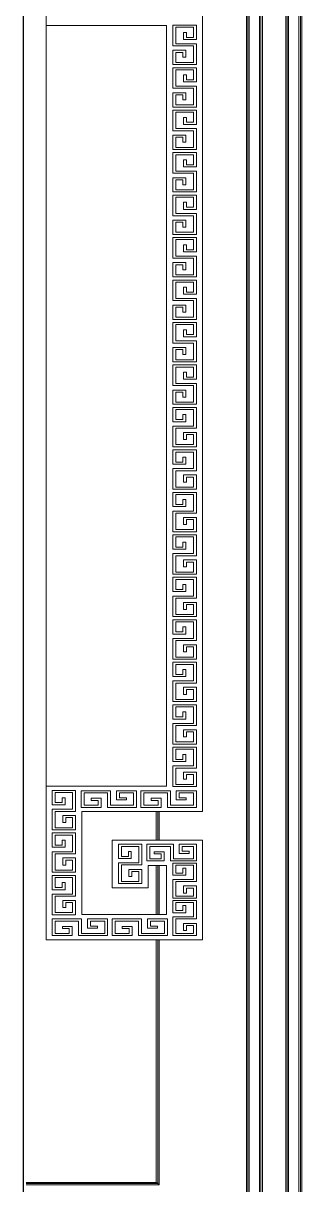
# Model space of a CAD drawing. Extents: x 44111 to 90315, y 4379 to 151689.
# Drawn here: x 57003 to 57236, y 92946 to 93916 of the extents above; entities that cross this region are included whole.
import ezdxf

# ---------------------------------------------------------------- set-up
doc = ezdxf.new("R2010")
doc.units = 0
doc.header["$LTSCALE"] = 1000
doc.header["$MEASUREMENT"] = 0
doc.layers.add('J-LM-门窗洞', color=35, linetype='Continuous')
doc.layers.add('细线', color=8, linetype='Continuous', lineweight=0)

msp = doc.modelspace()

# ---------------------------------------------------------------- linework, layer by layer
at = {"layer": 'J-LM-门窗洞'}
msp.add_line((57003.01, 94855.77), (57003.01, 92455.77), dxfattribs=at)
at = {"layer": '细线'}
for p, q in [((57233.45, 92832.32), (57233.44, 94415.2)), ((57234.61, 94416.13), (57234.61, 92831.39)), ((57235.78, 94417.06), (57235.78, 92830.46)), ((57222.48, 92840.55), (57222.47, 94406.97)), ((57223.64, 92839.62), (57223.64, 94407.89)), ((57224.81, 94408.82), (57224.81, 92838.7)), ((57200.53, 92857.02), (57200.53, 94390.5)), ((57201.69, 94391.42), (57201.7, 92856.09)), ((57202.86, 94392.35), (57202.87, 92855.17)), ((57189.56, 92865.26), (57189.55, 94382.26)), ((57190.73, 92864.33), (57190.72, 94383.19)), ((57191.89, 94384.12), (57191.89, 92863.4)), ((57022.2, 93914.54), (57022.2, 94042.88)), ((57152.74, 93935.76), (57152.74, 93257.78)), ((57122.81, 93914.54), (57022.2, 93914.54)), ((57022.2, 93278.99), (57022.2, 93914.54)), ((57122.82, 93278.99), (57122.81, 93914.54)), ((57128.16, 93914.79), (57128.16, 93897.58)), ((57147.76, 93914.79), (57128.16, 93914.79)), ((57147.76, 93902.85), (57147.76, 93914.79)), ((57130.65, 93913.02), (57145.27, 93913.02)), ((57130.65, 93899.34), (57130.65, 93913.02)), ((57136.98, 93908.76), (57136.98, 93902.85)), ((57139.45, 93908.76), (57136.98, 93908.76)), ((57139.45, 93904.61), (57139.45, 93908.76)), ((57145.27, 93913.02), (57145.27, 93904.61)), ((57128.16, 93897.58), (57145.27, 93897.58)), ((57147.76, 93899.34), (57130.65, 93899.34)), ((57136.98, 93902.85), (57147.76, 93902.85)), ((57145.27, 93904.61), (57139.45, 93904.61)), ((57145.27, 93897.58), (57145.27, 93883.68)), ((57147.76, 93881.91), (57147.76, 93899.34)), ((57128.16, 93893.85), (57128.16, 93881.91)), ((57138.94, 93893.85), (57128.16, 93893.85)), ((57130.65, 93892.09), (57136.45, 93892.09)), ((57130.65, 93883.68), (57130.65, 93892.09)), ((57136.45, 93892.09), (57136.45, 93887.95)), ((57136.45, 93887.95), (57138.94, 93887.95)), ((57138.94, 93887.95), (57138.94, 93893.85)), ((57128.16, 93881.91), (57147.76, 93881.91)), ((57128.16, 93879.31), (57128.16, 93862.1)), ((57147.76, 93879.31), (57128.16, 93879.31)), ((57145.27, 93883.68), (57130.65, 93883.68)), ((57130.65, 93877.54), (57145.27, 93877.54)), ((57130.65, 93863.87), (57130.65, 93877.54)), ((57145.27, 93877.54), (57145.27, 93869.13)), ((57147.76, 93867.37), (57147.76, 93879.31)), ((57136.98, 93873.27), (57136.98, 93867.37)), ((57139.45, 93873.27), (57136.98, 93873.27)), ((57136.98, 93867.37), (57147.76, 93867.37)), ((57139.45, 93869.13), (57139.45, 93873.27)), ((57145.27, 93869.13), (57139.45, 93869.13)), ((57128.16, 93862.1), (57145.27, 93862.1)), ((57128.16, 93858.37), (57128.16, 93846.43)), ((57138.94, 93858.37), (57128.16, 93858.37)), ((57147.76, 93863.87), (57130.65, 93863.87)), ((57130.65, 93856.61), (57136.45, 93856.61)), ((57130.65, 93848.2), (57130.65, 93856.61)), ((57136.45, 93856.61), (57136.45, 93852.46)), ((57138.94, 93852.46), (57138.94, 93858.37)), ((57145.27, 93862.1), (57145.27, 93848.2)), ((57147.76, 93846.43), (57147.76, 93863.87)), ((57145.27, 93848.2), (57130.65, 93848.2)), ((57136.45, 93852.46), (57138.94, 93852.46)), ((57128.16, 93846.43), (57147.76, 93846.43)), ((57128.16, 93843.83), (57128.16, 93826.62)), ((57147.76, 93843.83), (57128.16, 93843.83)), ((57130.65, 93842.06), (57145.27, 93842.06)), ((57130.65, 93828.38), (57130.65, 93842.06)), ((57136.98, 93837.79), (57136.98, 93831.89)), ((57139.45, 93837.79), (57136.98, 93837.79)), ((57139.45, 93833.65), (57139.45, 93837.79)), ((57145.27, 93842.06), (57145.27, 93833.65)), ((57147.76, 93831.89), (57147.76, 93843.83)), ((57147.76, 93828.38), (57130.65, 93828.38)), ((57136.98, 93831.89), (57147.76, 93831.89)), ((57145.27, 93833.65), (57139.45, 93833.65)), ((57147.76, 93810.95), (57147.76, 93828.38)), ((57128.16, 93826.62), (57145.27, 93826.62)), ((57128.16, 93822.89), (57128.16, 93810.95)), ((57138.94, 93822.89), (57128.16, 93822.89)), ((57130.65, 93821.13), (57136.45, 93821.13)), ((57130.65, 93812.72), (57130.65, 93821.13)), ((57136.45, 93821.13), (57136.45, 93816.98)), ((57138.94, 93816.98), (57138.94, 93822.89)), ((57145.27, 93826.62), (57145.27, 93812.72)), ((57128.16, 93810.95), (57147.76, 93810.95)), ((57128.16, 93808.35), (57128.16, 93791.14)), ((57147.76, 93808.35), (57128.16, 93808.35)), ((57145.27, 93812.72), (57130.65, 93812.72)), ((57136.45, 93816.98), (57138.94, 93816.98)), ((57147.76, 93796.4), (57147.76, 93808.35)), ((57130.65, 93806.58), (57145.27, 93806.58)), ((57130.65, 93792.9), (57130.65, 93806.58)), ((57136.98, 93802.32), (57136.98, 93796.4)), ((57139.45, 93802.32), (57136.98, 93802.32)), ((57139.45, 93798.17), (57139.45, 93802.32)), ((57145.27, 93798.17), (57139.45, 93798.17)), ((57145.27, 93806.58), (57145.27, 93798.17)), ((57128.16, 93791.14), (57145.27, 93791.14)), ((57147.76, 93792.9), (57130.65, 93792.9)), ((57136.98, 93796.4), (57147.76, 93796.4)), ((57145.27, 93791.14), (57145.27, 93777.24)), ((57147.76, 93775.47), (57147.76, 93792.9)), ((57128.16, 93787.41), (57128.16, 93775.47)), ((57138.94, 93787.41), (57128.16, 93787.41)), ((57130.65, 93785.64), (57136.45, 93785.64)), ((57130.65, 93777.24), (57130.65, 93785.64)), ((57136.45, 93785.64), (57136.45, 93781.51)), ((57136.45, 93781.51), (57138.94, 93781.51)), ((57138.94, 93781.51), (57138.94, 93787.41)), ((57128.16, 93775.47), (57147.76, 93775.47)), ((57128.16, 93772.87), (57128.16, 93755.66)), ((57147.76, 93772.87), (57128.16, 93772.87)), ((57145.27, 93777.24), (57130.65, 93777.24)), ((57130.65, 93771.1), (57145.27, 93771.1)), ((57130.65, 93757.43), (57130.65, 93771.1)), ((57145.27, 93771.1), (57145.27, 93762.69)), ((57147.76, 93760.93), (57147.76, 93772.87)), ((57136.98, 93766.83), (57136.98, 93760.93)), ((57139.45, 93766.83), (57136.98, 93766.83)), ((57136.98, 93760.93), (57147.76, 93760.93)), ((57139.45, 93762.69), (57139.45, 93766.83)), ((57145.27, 93762.69), (57139.45, 93762.69)), ((57128.16, 93755.66), (57145.27, 93755.66)), ((57128.16, 93751.93), (57128.16, 93739.99)), ((57138.94, 93751.93), (57128.16, 93751.93)), ((57147.76, 93757.43), (57130.65, 93757.43)), ((57130.65, 93750.17), (57136.45, 93750.17)), ((57130.65, 93741.76), (57130.65, 93750.17)), ((57136.45, 93750.17), (57136.45, 93746.02)), ((57138.94, 93746.02), (57138.94, 93751.93)), ((57145.27, 93755.66), (57145.27, 93741.76)), ((57147.76, 93739.99), (57147.76, 93757.43)), ((57128.16, 93739.99), (57147.76, 93739.99)), ((57145.27, 93741.76), (57130.65, 93741.76)), ((57136.45, 93746.02), (57138.94, 93746.02)), ((57128.16, 93737.39), (57128.16, 93720.18)), ((57147.76, 93737.39), (57128.16, 93737.39)), ((57130.65, 93735.62), (57145.27, 93735.62)), ((57130.65, 93721.94), (57130.65, 93735.62)), ((57136.98, 93731.35), (57136.98, 93725.44)), ((57139.45, 93731.35), (57136.98, 93731.35)), ((57139.45, 93727.21), (57139.45, 93731.35)), ((57145.27, 93735.62), (57145.27, 93727.21)), ((57147.76, 93725.44), (57147.76, 93737.39)), ((57147.76, 93721.94), (57130.65, 93721.94)), ((57136.98, 93725.44), (57147.76, 93725.44)), ((57145.27, 93727.21), (57139.45, 93727.21)), ((57147.76, 93704.51), (57147.76, 93721.94)), ((57128.16, 93720.18), (57145.27, 93720.18)), ((57128.16, 93716.45), (57128.16, 93704.51)), ((57138.94, 93716.45), (57128.16, 93716.45)), ((57130.65, 93714.69), (57136.45, 93714.69)), ((57130.65, 93706.28), (57130.65, 93714.69)), ((57136.45, 93714.69), (57136.45, 93710.54)), ((57138.94, 93710.54), (57138.94, 93716.45)), ((57145.27, 93720.18), (57145.27, 93706.28)), ((57128.16, 93704.51), (57147.76, 93704.51)), ((57128.16, 93701.91), (57128.16, 93684.69)), ((57147.76, 93701.91), (57128.16, 93701.91)), ((57145.27, 93706.28), (57130.65, 93706.28)), ((57136.45, 93710.54), (57138.94, 93710.54)), ((57147.76, 93689.96), (57147.76, 93701.91)), ((57130.65, 93700.14), (57145.27, 93700.14)), ((57130.65, 93686.46), (57130.65, 93700.14)), ((57136.98, 93695.87), (57136.98, 93689.96)), ((57139.45, 93695.87), (57136.98, 93695.87)), ((57139.45, 93691.73), (57139.45, 93695.87)), ((57145.27, 93691.73), (57139.45, 93691.73)), ((57145.27, 93700.14), (57145.27, 93691.73)), ((57128.16, 93684.69), (57145.27, 93684.69)), ((57147.76, 93686.46), (57130.65, 93686.46)), ((57136.98, 93689.96), (57147.76, 93689.96)), ((57145.27, 93684.69), (57145.27, 93670.8)), ((57147.76, 93669.03), (57147.76, 93686.46)), ((57128.16, 93680.97), (57128.16, 93669.03)), ((57138.94, 93680.97), (57128.16, 93680.97)), ((57130.65, 93679.2), (57136.45, 93679.2)), ((57130.65, 93670.8), (57130.65, 93679.2)), ((57136.45, 93679.2), (57136.45, 93675.06)), ((57136.45, 93675.06), (57138.94, 93675.06)), ((57138.94, 93675.06), (57138.94, 93680.97)), ((57128.16, 93669.03), (57147.76, 93669.03)), ((57128.16, 93666.43), (57128.16, 93649.22)), ((57147.76, 93666.43), (57128.16, 93666.43)), ((57145.27, 93670.8), (57130.65, 93670.8)), ((57130.65, 93664.66), (57145.27, 93664.66)), ((57130.65, 93650.98), (57130.65, 93664.66)), ((57145.27, 93664.66), (57145.27, 93656.25)), ((57147.76, 93654.49), (57147.76, 93666.43)), ((57136.98, 93660.39), (57136.98, 93654.49)), ((57139.46, 93660.39), (57136.98, 93660.39)), ((57136.98, 93654.49), (57147.76, 93654.49)), ((57139.46, 93656.25), (57139.46, 93660.39)), ((57145.27, 93656.25), (57139.46, 93656.25)), ((57128.16, 93649.22), (57145.27, 93649.22)), ((57128.16, 93645.49), (57128.16, 93633.55)), ((57138.94, 93645.49), (57128.16, 93645.49)), ((57147.76, 93650.98), (57130.65, 93650.98)), ((57130.65, 93643.73), (57136.45, 93643.73)), ((57130.65, 93635.32), (57130.65, 93643.73)), ((57136.45, 93643.73), (57136.45, 93639.58)), ((57138.94, 93639.58), (57138.94, 93645.49)), ((57145.27, 93649.22), (57145.27, 93635.32)), ((57147.76, 93633.55), (57147.76, 93650.98)), ((57128.16, 93633.55), (57147.76, 93633.55)), ((57145.27, 93635.32), (57130.65, 93635.32)), ((57136.45, 93639.58), (57138.94, 93639.58)), ((57147.76, 93630.94), (57128.16, 93630.94)), ((57128.16, 93630.94), (57128.16, 93613.74)), ((57130.65, 93629.18), (57145.27, 93629.18)), ((57130.65, 93615.5), (57130.65, 93629.18)), ((57136.98, 93624.91), (57136.98, 93619)), ((57139.46, 93624.91), (57136.98, 93624.91)), ((57139.46, 93620.77), (57139.46, 93624.91)), ((57145.27, 93629.18), (57145.27, 93620.77)), ((57147.76, 93619), (57147.76, 93630.94)), ((57128.16, 93613.74), (57145.27, 93613.74)), ((57147.76, 93615.5), (57130.65, 93615.5)), ((57136.98, 93619), (57147.76, 93619)), ((57145.27, 93620.77), (57139.46, 93620.77)), ((57145.27, 93613.74), (57145.27, 93599.84)), ((57147.76, 93598.07), (57147.76, 93615.5)), ((57128.16, 93610.01), (57128.16, 93598.07)), ((57138.94, 93610.01), (57128.16, 93610.01)), ((57130.65, 93608.24), (57136.45, 93608.24)), ((57130.65, 93599.84), (57130.65, 93608.24)), ((57136.45, 93608.24), (57136.45, 93604.1)), ((57136.45, 93604.1), (57138.94, 93604.1)), ((57138.94, 93604.1), (57138.94, 93610.01)), ((57128.16, 93598.07), (57147.76, 93598.07)), ((57128.16, 93595.47), (57128.16, 93583.52)), ((57147.76, 93595.47), (57128.16, 93595.47)), ((57145.27, 93599.84), (57130.65, 93599.84)), ((57147.76, 93578.03), (57147.76, 93595.47)), ((57130.65, 93593.7), (57145.27, 93593.7)), ((57130.65, 93585.29), (57130.65, 93593.7)), ((57136.45, 93585.29), (57130.65, 93585.29)), ((57136.45, 93589.43), (57136.45, 93585.29)), ((57138.94, 93589.43), (57136.45, 93589.43)), ((57138.94, 93583.52), (57138.94, 93589.43)), ((57145.27, 93593.7), (57145.27, 93579.8)), ((57128.16, 93583.52), (57138.94, 93583.52)), ((57128.16, 93579.8), (57128.16, 93562.59)), ((57145.27, 93579.8), (57128.16, 93579.8)), ((57130.65, 93578.03), (57147.76, 93578.03)), ((57130.65, 93564.36), (57130.65, 93578.03)), ((57136.98, 93574.53), (57136.98, 93568.62)), ((57147.76, 93574.53), (57136.98, 93574.53)), ((57136.98, 93568.62), (57139.46, 93568.62)), ((57139.46, 93572.76), (57145.27, 93572.76)), ((57139.46, 93568.62), (57139.46, 93572.76)), ((57145.27, 93572.76), (57145.27, 93564.36)), ((57147.76, 93562.59), (57147.76, 93574.53)), ((57128.16, 93562.59), (57147.76, 93562.59)), ((57128.16, 93559.99), (57128.16, 93548.04)), ((57147.76, 93559.99), (57128.16, 93559.99)), ((57145.27, 93564.36), (57130.65, 93564.36)), ((57130.65, 93558.22), (57145.27, 93558.22)), ((57130.65, 93549.81), (57130.65, 93558.22)), ((57145.27, 93558.22), (57145.27, 93544.32)), ((57147.76, 93542.55), (57147.76, 93559.99)), ((57128.16, 93548.04), (57138.94, 93548.04)), ((57136.45, 93549.81), (57130.65, 93549.81)), ((57136.45, 93553.95), (57136.45, 93549.81)), ((57138.94, 93553.95), (57136.45, 93553.95)), ((57138.94, 93548.04), (57138.94, 93553.95)), ((57128.16, 93544.32), (57128.16, 93527.11)), ((57145.27, 93544.32), (57128.16, 93544.32)), ((57130.65, 93542.55), (57147.76, 93542.55)), ((57130.65, 93528.88), (57130.65, 93542.55)), ((57136.98, 93539.05), (57136.98, 93533.14)), ((57147.76, 93539.05), (57136.98, 93539.05)), ((57139.46, 93537.29), (57145.27, 93537.29)), ((57139.46, 93533.14), (57139.46, 93537.29)), ((57145.27, 93537.29), (57145.27, 93528.88)), ((57147.76, 93527.11), (57147.76, 93539.05)), ((57128.16, 93527.11), (57147.76, 93527.11)), ((57145.27, 93528.88), (57130.65, 93528.88)), ((57136.98, 93533.14), (57139.46, 93533.14)), ((57147.76, 93524.5), (57128.16, 93524.5)), ((57128.16, 93524.5), (57128.16, 93512.56)), ((57130.65, 93522.74), (57145.27, 93522.74)), ((57130.65, 93514.33), (57130.65, 93522.74)), ((57136.45, 93518.47), (57136.45, 93514.33)), ((57138.94, 93518.47), (57136.45, 93518.47)), ((57138.94, 93512.56), (57138.94, 93518.47)), ((57145.27, 93522.74), (57145.27, 93508.84)), ((57147.76, 93507.07), (57147.76, 93524.5)), ((57128.16, 93512.56), (57138.94, 93512.56)), ((57128.16, 93508.84), (57128.16, 93491.63)), ((57145.27, 93508.84), (57128.16, 93508.84)), ((57136.45, 93514.33), (57130.65, 93514.33)), ((57130.65, 93507.07), (57147.76, 93507.07)), ((57130.65, 93493.4), (57130.65, 93507.07)), ((57136.98, 93503.57), (57136.98, 93497.66)), ((57147.76, 93503.57), (57136.98, 93503.57)), ((57136.98, 93497.66), (57139.46, 93497.66)), ((57139.46, 93501.8), (57145.27, 93501.8)), ((57139.46, 93497.66), (57139.46, 93501.8)), ((57145.27, 93501.8), (57145.27, 93493.4)), ((57147.76, 93491.63), (57147.76, 93503.57)), ((57128.16, 93491.63), (57147.76, 93491.63)), ((57128.16, 93489.03), (57128.16, 93477.08)), ((57147.76, 93489.03), (57128.16, 93489.03)), ((57145.27, 93493.4), (57130.65, 93493.4)), ((57147.76, 93471.59), (57147.76, 93489.03)), ((57130.65, 93487.26), (57145.27, 93487.26)), ((57130.65, 93478.85), (57130.65, 93487.26)), ((57136.45, 93478.85), (57130.65, 93478.85)), ((57136.45, 93482.99), (57136.45, 93478.85)), ((57138.94, 93482.99), (57136.45, 93482.99)), ((57138.94, 93477.08), (57138.94, 93482.99)), ((57145.27, 93487.26), (57145.27, 93473.36)), ((57128.16, 93477.08), (57138.94, 93477.08)), ((57128.16, 93473.36), (57128.16, 93456.15)), ((57145.27, 93473.36), (57128.16, 93473.36)), ((57130.65, 93471.59), (57147.76, 93471.59)), ((57130.65, 93457.91), (57130.65, 93471.59)), ((57136.98, 93468.09), (57136.98, 93462.18)), ((57147.76, 93468.09), (57136.98, 93468.09)), ((57147.76, 93456.15), (57147.76, 93468.09)), ((57136.98, 93462.18), (57139.46, 93462.18)), ((57139.46, 93466.32), (57145.27, 93466.32)), ((57139.46, 93462.18), (57139.46, 93466.32)), ((57145.27, 93466.32), (57145.27, 93457.91)), ((57128.16, 93456.15), (57147.76, 93456.15)), ((57128.16, 93453.54), (57128.16, 93441.6)), ((57147.76, 93453.54), (57128.16, 93453.54)), ((57145.27, 93457.91), (57130.65, 93457.91)), ((57130.65, 93451.78), (57145.27, 93451.78)), ((57130.65, 93443.37), (57130.65, 93451.78)), ((57145.27, 93451.78), (57145.27, 93437.88)), ((57147.76, 93436.11), (57147.76, 93453.54)), ((57128.16, 93441.6), (57138.94, 93441.6)), ((57136.45, 93443.37), (57130.65, 93443.37)), ((57136.45, 93447.51), (57136.45, 93443.37)), ((57138.94, 93447.51), (57136.45, 93447.51)), ((57138.94, 93441.6), (57138.94, 93447.51)), ((57128.16, 93437.88), (57128.16, 93420.67)), ((57145.27, 93437.88), (57128.16, 93437.88)), ((57130.65, 93436.11), (57147.76, 93436.11)), ((57130.65, 93422.44), (57130.65, 93436.11)), ((57136.98, 93432.61), (57136.98, 93426.7)), ((57147.76, 93432.61), (57136.98, 93432.61)), ((57139.46, 93430.84), (57145.27, 93430.84)), ((57139.46, 93426.7), (57139.46, 93430.84)), ((57145.27, 93430.84), (57145.27, 93422.44)), ((57147.77, 93420.67), (57147.76, 93432.61)), ((57128.16, 93420.67), (57147.77, 93420.67)), ((57145.27, 93422.44), (57130.65, 93422.44)), ((57136.98, 93426.7), (57139.46, 93426.7)), ((57147.77, 93418.06), (57128.16, 93418.06)), ((57128.16, 93418.06), (57128.16, 93406.12)), ((57130.65, 93416.3), (57145.27, 93416.3)), ((57130.65, 93407.89), (57130.65, 93416.3)), ((57136.45, 93412.03), (57136.45, 93407.89)), ((57138.94, 93412.03), (57136.45, 93412.03)), ((57138.94, 93406.12), (57138.94, 93412.03)), ((57145.27, 93416.3), (57145.27, 93402.4)), ((57147.77, 93400.63), (57147.77, 93418.06)), ((57128.16, 93406.12), (57138.94, 93406.12)), ((57128.16, 93402.4), (57128.16, 93385.19)), ((57145.27, 93402.4), (57128.16, 93402.4)), ((57136.45, 93407.89), (57130.65, 93407.89)), ((57130.65, 93400.63), (57147.77, 93400.63)), ((57130.65, 93386.96), (57130.65, 93400.63)), ((57136.98, 93397.13), (57136.98, 93391.22)), ((57147.77, 93397.13), (57136.98, 93397.13)), ((57136.98, 93391.22), (57139.46, 93391.22)), ((57139.46, 93395.36), (57145.27, 93395.36)), ((57139.46, 93391.22), (57139.46, 93395.36)), ((57145.27, 93395.36), (57145.27, 93386.96)), ((57147.77, 93385.19), (57147.77, 93397.13)), ((57128.16, 93385.19), (57147.77, 93385.19)), ((57128.16, 93382.59), (57128.16, 93370.64)), ((57147.77, 93382.59), (57128.16, 93382.59)), ((57145.27, 93386.96), (57130.65, 93386.96)), ((57130.65, 93380.82), (57145.27, 93380.82)), ((57130.65, 93372.41), (57130.65, 93380.82)), ((57145.27, 93380.82), (57145.27, 93366.92)), ((57147.77, 93365.15), (57147.77, 93382.59)), ((57136.45, 93372.41), (57130.65, 93372.41)), ((57136.45, 93376.55), (57136.45, 93372.41)), ((57138.94, 93376.55), (57136.45, 93376.55)), ((57138.94, 93370.64), (57138.94, 93376.55)), ((57128.16, 93370.64), (57138.94, 93370.64)), ((57128.16, 93366.92), (57128.16, 93349.71)), ((57145.27, 93366.92), (57128.16, 93366.92)), ((57130.65, 93365.15), (57147.77, 93365.15)), ((57130.65, 93351.47), (57130.65, 93365.15)), ((57136.98, 93361.65), (57136.98, 93355.74)), ((57147.77, 93361.65), (57136.98, 93361.65)), ((57147.77, 93349.71), (57147.77, 93361.65)), ((57136.98, 93355.74), (57139.46, 93355.74)), ((57139.46, 93359.88), (57145.27, 93359.88)), ((57139.46, 93355.74), (57139.46, 93359.88)), ((57145.27, 93359.88), (57145.27, 93351.47)), ((57128.16, 93349.71), (57147.77, 93349.71)), ((57128.16, 93347.1), (57128.16, 93335.16)), ((57147.77, 93347.1), (57128.16, 93347.1)), ((57145.27, 93351.47), (57130.65, 93351.47)), ((57130.65, 93345.34), (57145.27, 93345.34)), ((57130.65, 93336.93), (57130.65, 93345.34)), ((57145.27, 93345.34), (57145.27, 93331.44)), ((57147.77, 93329.67), (57147.77, 93347.1)), ((57128.16, 93335.16), (57138.94, 93335.16)), ((57136.45, 93336.93), (57130.65, 93336.93)), ((57136.45, 93341.07), (57136.45, 93336.93)), ((57138.94, 93341.07), (57136.45, 93341.07)), ((57138.94, 93335.16), (57138.94, 93341.07)), ((57128.16, 93331.44), (57128.16, 93314.23)), ((57145.27, 93331.44), (57128.16, 93331.44)), ((57130.65, 93329.67), (57147.77, 93329.67)), ((57130.65, 93316), (57130.65, 93329.67)), ((57136.98, 93326.17), (57136.98, 93320.26)), ((57147.77, 93326.17), (57136.98, 93326.17)), ((57139.46, 93324.4), (57145.27, 93324.4)), ((57139.46, 93320.26), (57139.46, 93324.4)), ((57145.27, 93324.4), (57145.27, 93316)), ((57147.77, 93314.23), (57147.77, 93326.17)), ((57128.16, 93314.23), (57147.77, 93314.23)), ((57145.27, 93316), (57130.65, 93316)), ((57136.98, 93320.26), (57139.46, 93320.26)), ((57147.77, 93311.62), (57128.16, 93311.62)), ((57128.16, 93311.62), (57128.16, 93299.68)), ((57130.65, 93309.86), (57145.27, 93309.86)), ((57130.65, 93301.45), (57130.65, 93309.86)), ((57136.45, 93305.59), (57136.45, 93301.45)), ((57138.94, 93305.59), (57136.45, 93305.59)), ((57138.94, 93299.68), (57138.94, 93305.59)), ((57145.27, 93309.86), (57145.27, 93295.96)), ((57147.77, 93294.19), (57147.77, 93311.62)), ((57128.16, 93299.68), (57138.94, 93299.68)), ((57128.16, 93295.96), (57128.16, 93278.75)), ((57145.27, 93295.96), (57128.16, 93295.96)), ((57136.45, 93301.45), (57130.65, 93301.45)), ((57130.65, 93294.19), (57147.77, 93294.19)), ((57130.65, 93280.51), (57130.65, 93294.19)), ((57136.98, 93290.69), (57136.98, 93284.78)), ((57147.77, 93290.69), (57136.98, 93290.69)), ((57136.98, 93284.78), (57139.46, 93284.78)), ((57139.46, 93288.92), (57145.27, 93288.92)), ((57139.46, 93284.78), (57139.46, 93288.92)), ((57145.27, 93288.92), (57145.27, 93280.51)), ((57147.77, 93278.75), (57147.77, 93290.69)), ((57022.2, 93278.99), (57122.82, 93278.99)), ((57022.2, 93150.65), (57022.2, 93278.99)), ((57027.19, 93275.46), (57027.19, 93263.51)), ((57046.8, 93275.46), (57027.19, 93275.46)), ((57046.8, 93258.02), (57046.8, 93275.46)), ((57051.3, 93275.21), (57051.3, 93261.31)), ((57075.9, 93275.21), (57051.3, 93275.21)), ((57075.9, 93263.08), (57075.9, 93275.21)), ((57080.86, 93275.21), (57080.86, 93267.57)), ((57097.7, 93275.21), (57080.86, 93275.21)), ((57097.7, 93261.31), (57097.7, 93275.21)), ((57101.37, 93275.21), (57101.37, 93261.31)), ((57125.97, 93275.21), (57101.37, 93275.21)), ((57125.97, 93263.08), (57125.97, 93275.21)), ((57128.16, 93278.75), (57147.77, 93278.75)), ((57145.27, 93280.51), (57130.65, 93280.51)), ((57130.9, 93275.21), (57130.9, 93267.57)), ((57147.77, 93275.21), (57130.9, 93275.21)), ((57147.77, 93261.31), (57147.77, 93275.21)), ((57029.69, 93273.69), (57044.3, 93273.69)), ((57029.69, 93265.28), (57029.69, 93273.69)), ((57035.48, 93265.28), (57029.69, 93265.28)), ((57035.48, 93269.42), (57035.48, 93265.28)), ((57037.98, 93269.42), (57035.48, 93269.42)), ((57037.98, 93263.51), (57037.98, 93269.42)), ((57044.3, 93273.69), (57044.3, 93259.79)), ((57053.8, 93273.44), (57073.41, 93273.44)), ((57053.8, 93263.08), (57053.8, 93273.44)), ((57068.17, 93268.96), (57059.82, 93268.96)), ((57059.82, 93268.96), (57059.82, 93267.19)), ((57059.82, 93267.19), (57065.67, 93267.19)), ((57065.67, 93267.19), (57065.67, 93263.08)), ((57068.17, 93261.31), (57068.17, 93268.96)), ((57073.41, 93273.44), (57073.41, 93261.31)), ((57080.86, 93267.57), (57089.19, 93267.57)), ((57083.33, 93273.44), (57095.21, 93273.44)), ((57083.33, 93269.33), (57083.33, 93273.44)), ((57089.19, 93269.33), (57083.33, 93269.33)), ((57089.19, 93267.57), (57089.19, 93269.33)), ((57095.21, 93273.44), (57095.21, 93263.08)), ((57103.86, 93273.44), (57123.47, 93273.44)), ((57103.86, 93263.08), (57103.86, 93273.44)), ((57118.23, 93268.96), (57109.88, 93268.96)), ((57109.88, 93268.96), (57109.88, 93267.19)), ((57109.88, 93267.19), (57115.73, 93267.19)), ((57115.73, 93267.19), (57115.73, 93263.08)), ((57118.23, 93261.31), (57118.23, 93268.96)), ((57123.47, 93273.44), (57123.47, 93261.31)), ((57130.9, 93267.57), (57139.25, 93267.57)), ((57133.4, 93273.44), (57145.27, 93273.44)), ((57133.4, 93269.33), (57133.4, 93273.44)), ((57139.25, 93269.33), (57133.4, 93269.33)), ((57139.25, 93267.57), (57139.25, 93269.33)), ((57145.27, 93273.44), (57145.27, 93263.08)), ((57027.19, 93263.51), (57037.98, 93263.51)), ((57027.19, 93259.79), (57027.19, 93242.58)), ((57044.3, 93259.79), (57027.19, 93259.79)), ((57029.69, 93258.02), (57046.8, 93258.02)), ((57029.69, 93244.34), (57029.69, 93258.02)), ((57036.01, 93254.52), (57036.01, 93248.61)), ((57046.8, 93254.52), (57036.01, 93254.52)), ((57046.8, 93242.58), (57046.8, 93254.52)), ((57051.3, 93261.31), (57068.17, 93261.31)), ((57052.12, 93257.78), (57052.12, 93171.86)), ((57114.2, 93257.78), (57052.12, 93257.78)), ((57065.67, 93263.08), (57053.8, 93263.08)), ((57073.41, 93261.31), (57097.7, 93261.31)), ((57095.21, 93263.08), (57075.9, 93263.08)), ((57101.37, 93261.31), (57118.23, 93261.31)), ((57115.73, 93263.08), (57103.86, 93263.08)), ((57114.2, 93234.02), (57114.2, 93257.78)), ((57114.2, 93257.78), (57115.36, 93257.78)), ((57115.36, 93257.78), (57115.36, 93234.02)), ((57115.36, 93257.78), (57116.53, 93257.78)), ((57116.53, 93257.78), (57116.53, 93234.02)), ((57152.74, 93257.78), (57116.53, 93257.78)), ((57123.47, 93261.31), (57147.77, 93261.31)), ((57145.27, 93263.08), (57125.97, 93263.08)), ((57036.01, 93248.61), (57038.49, 93248.61)), ((57038.49, 93252.75), (57044.3, 93252.75)), ((57038.49, 93248.61), (57038.49, 93252.75)), ((57044.3, 93252.75), (57044.3, 93244.34)), ((57027.19, 93242.58), (57046.8, 93242.58)), ((57027.19, 93239.97), (57027.19, 93228.03)), ((57046.8, 93239.97), (57027.19, 93239.97)), ((57044.3, 93244.34), (57029.69, 93244.34)), ((57029.69, 93238.21), (57044.3, 93238.21)), ((57029.69, 93229.8), (57029.69, 93238.21)), ((57044.3, 93238.21), (57044.3, 93224.31)), ((57046.8, 93222.54), (57046.8, 93239.97)), ((57027.19, 93228.03), (57037.98, 93228.03)), ((57035.48, 93229.8), (57029.69, 93229.8)), ((57035.48, 93233.94), (57035.48, 93229.8)), ((57037.98, 93233.94), (57035.48, 93233.94)), ((57037.98, 93228.03), (57037.98, 93233.94)), ((57077.4, 93194.07), (57077.4, 93234.02)), ((57077.4, 93234.02), (57114.2, 93234.02)), ((57082.56, 93230.48), (57082.56, 93218.54)), ((57102.16, 93230.48), (57082.56, 93230.48)), ((57085.05, 93228.72), (57099.67, 93228.72)), ((57085.05, 93220.31), (57085.05, 93228.72)), ((57099.67, 93228.72), (57099.67, 93215.04)), ((57102.16, 93213.27), (57102.16, 93230.48)), ((57106.36, 93230.48), (57106.36, 93216.59)), ((57128.46, 93230.48), (57106.36, 93230.48)), ((57108.86, 93228.72), (57125.97, 93228.72)), ((57108.86, 93218.35), (57108.86, 93228.72)), ((57115.36, 93234.02), (57114.2, 93234.02)), ((57116.53, 93234.02), (57115.36, 93234.02)), ((57116.53, 93234.02), (57152.74, 93234.02)), ((57125.97, 93228.72), (57125.97, 93216.59)), ((57128.46, 93218.35), (57128.46, 93230.48)), ((57133.4, 93230.48), (57133.4, 93222.84)), ((57147.77, 93230.48), (57133.4, 93230.48)), ((57135.89, 93228.72), (57145.27, 93228.72)), ((57135.89, 93224.61), (57135.89, 93228.72)), ((57145.27, 93228.72), (57145.27, 93218.35)), ((57147.77, 93216.59), (57147.77, 93230.48)), ((57152.74, 93234.02), (57152.74, 93150.65)), ((57027.19, 93224.31), (57027.19, 93207.1)), ((57044.3, 93224.31), (57027.19, 93224.31)), ((57029.69, 93222.54), (57046.8, 93222.54)), ((57029.69, 93208.87), (57029.69, 93222.54)), ((57036.01, 93219.04), (57036.01, 93213.13)), ((57046.8, 93219.04), (57036.01, 93219.04)), ((57038.49, 93217.27), (57044.3, 93217.27)), ((57038.49, 93213.13), (57038.49, 93217.27)), ((57044.3, 93217.27), (57044.3, 93208.87)), ((57046.8, 93207.1), (57046.8, 93219.04)), ((57082.56, 93218.54), (57093.34, 93218.54)), ((57090.85, 93220.31), (57085.05, 93220.31)), ((57090.85, 93224.45), (57090.85, 93220.31)), ((57093.34, 93224.45), (57090.85, 93224.45)), ((57093.34, 93218.54), (57093.34, 93224.45)), ((57106.36, 93216.59), (57120.71, 93216.59)), ((57118.23, 93218.35), (57108.86, 93218.35)), ((57120.71, 93224.23), (57112.38, 93224.23)), ((57112.38, 93224.23), (57112.38, 93222.47)), ((57112.38, 93222.47), (57118.23, 93222.47)), ((57118.23, 93222.47), (57118.23, 93218.35)), ((57120.71, 93216.59), (57120.71, 93224.23)), ((57125.97, 93216.59), (57147.77, 93216.59)), ((57145.27, 93218.35), (57128.46, 93218.35)), ((57133.4, 93222.84), (57141.75, 93222.84)), ((57141.75, 93224.61), (57135.89, 93224.61)), ((57141.75, 93222.84), (57141.75, 93224.61)), ((57027.19, 93207.1), (57046.8, 93207.1)), ((57044.3, 93208.87), (57029.69, 93208.87)), ((57036.01, 93213.13), (57038.49, 93213.13)), ((57082.56, 93215.04), (57082.56, 93197.61)), ((57099.67, 93215.04), (57082.56, 93215.04)), ((57085.05, 93213.27), (57102.16, 93213.27)), ((57085.05, 93199.38), (57085.05, 93213.27)), ((57091.38, 93209.55), (57091.38, 93203.64)), ((57102.16, 93209.55), (57091.38, 93209.55)), ((57093.88, 93207.78), (57099.67, 93207.78)), ((57093.88, 93203.64), (57093.88, 93207.78)), ((57099.67, 93207.78), (57099.67, 93199.38)), ((57102.16, 93197.61), (57102.16, 93209.55)), ((57107.32, 93212.8), (57107.32, 93194.07)), ((57114.2, 93212.8), (57107.32, 93212.8)), ((57114.2, 93171.86), (57114.2, 93212.8)), ((57114.2, 93212.8), (57115.36, 93212.8)), ((57115.36, 93212.8), (57115.36, 93171.86)), ((57115.36, 93212.8), (57116.53, 93212.8)), ((57116.53, 93212.8), (57116.53, 93171.86)), ((57122.82, 93212.8), (57116.53, 93212.8)), ((57122.82, 93171.86), (57122.82, 93212.8)), ((57128.16, 93214.82), (57128.16, 93204.64)), ((57147.77, 93214.82), (57128.16, 93214.82)), ((57130.66, 93213.05), (57145.27, 93213.05)), ((57130.66, 93206.41), (57130.66, 93213.05)), ((57136.45, 93206.41), (57130.66, 93206.41)), ((57136.45, 93210.55), (57136.45, 93206.41)), ((57138.94, 93210.55), (57136.45, 93210.55)), ((57138.94, 93204.64), (57138.94, 93210.55)), ((57145.27, 93213.05), (57145.27, 93201.14)), ((57147.77, 93199.38), (57147.77, 93214.82)), ((57027.19, 93204.5), (57027.19, 93192.55)), ((57046.8, 93204.5), (57027.19, 93204.5)), ((57029.69, 93202.73), (57044.3, 93202.73)), ((57029.69, 93194.32), (57029.69, 93202.73)), ((57035.48, 93198.46), (57035.48, 93194.32)), ((57037.98, 93198.46), (57035.48, 93198.46)), ((57037.98, 93192.55), (57037.98, 93198.46)), ((57044.3, 93202.73), (57044.3, 93188.83)), ((57046.8, 93187.06), (57046.8, 93204.5)), ((57082.56, 93197.61), (57102.16, 93197.61)), ((57099.67, 93199.38), (57085.05, 93199.38)), ((57091.38, 93203.64), (57093.88, 93203.64)), ((57128.16, 93204.64), (57138.94, 93204.64)), ((57145.27, 93201.14), (57128.16, 93201.14)), ((57128.16, 93201.14), (57128.16, 93185.48)), ((57130.66, 93199.38), (57147.77, 93199.38)), ((57130.66, 93187.24), (57130.66, 93199.38)), ((57027.19, 93192.55), (57037.98, 93192.55)), ((57027.19, 93188.83), (57027.19, 93171.62)), ((57044.3, 93188.83), (57027.19, 93188.83)), ((57035.48, 93194.32), (57029.69, 93194.32)), ((57029.69, 93187.06), (57046.8, 93187.06)), ((57029.69, 93173.38), (57029.69, 93187.06)), ((57107.32, 93194.07), (57077.4, 93194.07)), ((57145.27, 93187.24), (57130.66, 93187.24)), ((57136.98, 93195.65), (57136.98, 93189.74)), ((57147.77, 93195.65), (57136.98, 93195.65)), ((57136.98, 93189.74), (57139.46, 93189.74)), ((57139.46, 93193.88), (57145.27, 93193.88)), ((57139.46, 93189.74), (57139.46, 93193.88)), ((57145.27, 93193.88), (57145.27, 93187.24)), ((57147.77, 93185.48), (57147.77, 93195.65)), ((57036.01, 93183.56), (57036.01, 93177.65)), ((57046.8, 93183.56), (57036.01, 93183.56)), ((57036.01, 93177.65), (57038.49, 93177.65)), ((57038.49, 93181.79), (57044.3, 93181.79)), ((57038.49, 93177.65), (57038.49, 93181.79)), ((57044.3, 93181.79), (57044.3, 93173.38)), ((57046.8, 93171.62), (57046.8, 93183.56)), ((57128.16, 93185.48), (57147.77, 93185.48)), ((57128.16, 93183.53), (57128.16, 93173.35)), ((57147.77, 93183.53), (57128.16, 93183.53)), ((57130.66, 93181.76), (57145.27, 93181.76)), ((57130.66, 93175.12), (57130.66, 93181.76)), ((57136.45, 93179.26), (57136.45, 93175.12)), ((57138.94, 93179.26), (57136.45, 93179.26)), ((57138.94, 93173.35), (57138.94, 93179.26)), ((57145.27, 93181.76), (57145.27, 93169.85)), ((57147.77, 93168.09), (57147.77, 93183.53)), ((57027.19, 93171.62), (57046.8, 93171.62)), ((57027.19, 93168.08), (57027.19, 93154.18)), ((57051.79, 93168.08), (57027.19, 93168.08)), ((57044.3, 93173.38), (57029.69, 93173.38)), ((57051.79, 93155.95), (57051.79, 93168.08)), ((57052.12, 93171.86), (57114.2, 93171.86)), ((57056.73, 93168.08), (57056.73, 93160.44)), ((57073.57, 93168.08), (57056.73, 93168.08)), ((57073.57, 93154.18), (57073.57, 93168.08)), ((57077.26, 93168.08), (57077.26, 93154.18)), ((57101.84, 93168.08), (57077.26, 93168.08)), ((57101.84, 93155.95), (57101.84, 93168.08)), ((57106.79, 93168.08), (57106.79, 93160.44)), ((57123.63, 93168.08), (57106.79, 93168.08)), ((57115.36, 93171.86), (57114.2, 93171.86)), ((57116.53, 93171.86), (57115.36, 93171.86)), ((57116.53, 93171.86), (57122.82, 93171.86)), ((57123.63, 93154.18), (57123.63, 93168.08)), ((57128.16, 93173.35), (57138.94, 93173.35)), ((57128.16, 93169.85), (57128.16, 93154.18)), ((57145.27, 93169.85), (57128.16, 93169.85)), ((57136.45, 93175.12), (57130.66, 93175.12)), ((57130.66, 93168.09), (57147.77, 93168.09)), ((57130.66, 93155.95), (57130.66, 93168.09)), ((57029.69, 93166.32), (57049.3, 93166.32)), ((57029.69, 93155.95), (57029.69, 93166.32)), ((57044.04, 93161.83), (57035.71, 93161.83)), ((57035.71, 93161.83), (57035.71, 93160.06)), ((57035.71, 93160.06), (57041.54, 93160.06)), ((57041.54, 93160.06), (57041.54, 93155.95)), ((57044.04, 93154.18), (57044.04, 93161.83)), ((57049.3, 93166.32), (57049.3, 93154.18)), ((57056.73, 93160.44), (57065.06, 93160.44)), ((57059.22, 93166.32), (57071.07, 93166.32)), ((57059.22, 93162.2), (57059.22, 93166.32)), ((57065.06, 93162.2), (57059.22, 93162.2)), ((57065.06, 93160.44), (57065.06, 93162.2)), ((57071.07, 93166.32), (57071.07, 93155.95)), ((57079.73, 93166.32), (57099.36, 93166.32)), ((57079.73, 93155.95), (57079.73, 93166.32)), ((57094.1, 93161.83), (57085.77, 93161.83)), ((57085.77, 93161.83), (57085.77, 93160.06)), ((57085.77, 93160.06), (57091.6, 93160.06)), ((57091.6, 93160.06), (57091.6, 93155.95)), ((57094.1, 93154.18), (57094.1, 93161.83)), ((57099.36, 93166.32), (57099.36, 93154.18)), ((57106.79, 93160.44), (57115.12, 93160.44)), ((57109.29, 93166.32), (57121.14, 93166.32)), ((57109.29, 93162.2), (57109.29, 93166.32)), ((57115.12, 93162.2), (57109.29, 93162.2)), ((57115.12, 93160.44), (57115.12, 93162.2)), ((57121.14, 93166.32), (57121.14, 93155.95)), ((57136.98, 93164.36), (57136.98, 93158.45)), ((57147.77, 93164.36), (57136.98, 93164.36)), ((57136.98, 93158.45), (57139.46, 93158.45)), ((57139.46, 93162.59), (57145.27, 93162.59)), ((57139.46, 93158.45), (57139.46, 93162.59)), ((57145.27, 93162.59), (57145.27, 93155.95)), ((57147.77, 93154.18), (57147.77, 93164.36)), ((57114.2, 93150.65), (57022.2, 93150.65)), ((57027.19, 93154.18), (57044.04, 93154.18)), ((57041.54, 93155.95), (57029.69, 93155.95)), ((57049.3, 93154.18), (57073.57, 93154.18)), ((57071.07, 93155.95), (57051.79, 93155.95)), ((57077.26, 93154.18), (57094.1, 93154.18)), ((57091.6, 93155.95), (57079.73, 93155.95)), ((57099.36, 93154.18), (57123.63, 93154.18)), ((57121.14, 93155.95), (57101.84, 93155.95)), ((57114.2, 92947.9), (57114.2, 93150.65)), ((57114.2, 93150.65), (57115.36, 93150.65)), ((57115.36, 93150.65), (57115.36, 92946.97)), ((57115.36, 93150.65), (57116.53, 93150.65)), ((57116.53, 93150.65), (57116.53, 92946.04)), ((57152.74, 93150.65), (57116.53, 93150.65)), ((57128.16, 93154.18), (57147.77, 93154.18)), ((57145.27, 93155.95), (57130.66, 93155.95)), ((57005.36, 92947.9), (57114.2, 92947.9)), ((57115.36, 92946.97), (57005.36, 92946.97)), ((57116.53, 92946.04), (57005.36, 92946.04)), ((57115.36, 92946.97), (57114.2, 92947.9)), ((57115.36, 92946.97), (57116.53, 92946.04))]:
    msp.add_line(p, q, dxfattribs=at)

doc.saveas('drawing.dxf')
